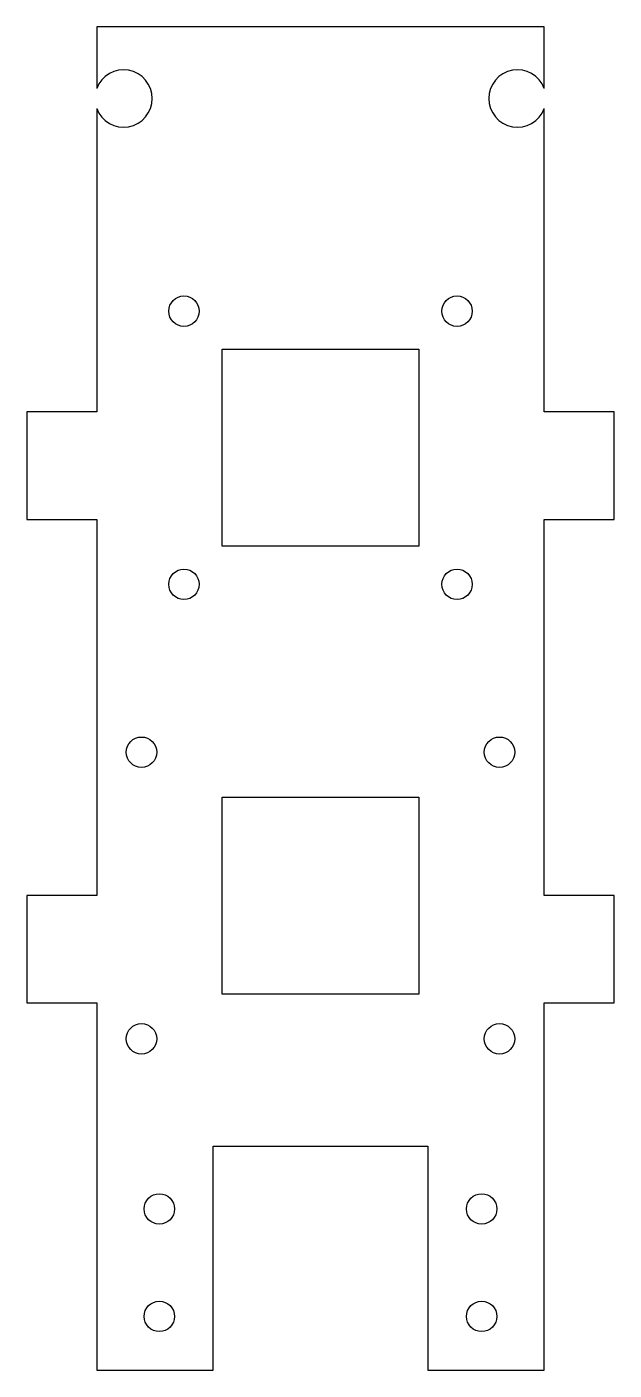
# Model space of a CAD drawing. Header units: millimetres. Extents: x 0 to 66, y 0 to 150.
import ezdxf

# ---------------------------------------------------------------- set-up
doc = ezdxf.new("R2010")
doc.units = ezdxf.units.MM

msp = doc.modelspace()

# ---------------------------------------------------------------- linework, layer by layer
for p, q in [((57.8, 150), (7.8, 150)), ((7.8, 150), (7.8, 143.11)), ((57.8, 143.11), (57.8, 150)), ((7.8, 140.89), (7.8, 107)), ((57.8, 107), (57.8, 140.89)), ((21.8, 92), (21.8, 114)), ((21.8, 114), (43.8, 114)), ((43.8, 114), (43.8, 92)), ((7.8, 107), (0, 107)), ((0, 107), (0, 95)), ((65.6, 107), (57.8, 107)), ((65.6, 95), (65.6, 107)), ((0, 95), (7.8, 95)), ((7.8, 95), (7.8, 53)), ((57.8, 53), (57.8, 95)), ((57.8, 95), (65.6, 95)), ((43.8, 92), (21.8, 92)), ((21.8, 42), (21.8, 64)), ((21.8, 64), (43.8, 64)), ((43.8, 64), (43.8, 42)), ((7.8, 53), (0, 53)), ((0, 53), (0, 41)), ((65.6, 53), (57.8, 53)), ((65.6, 41), (65.6, 53)), ((43.8, 42), (21.8, 42)), ((0, 41), (7.8, 41)), ((7.8, 41), (7.8, 0)), ((57.8, 0), (57.8, 41)), ((57.8, 41), (65.6, 41)), ((20.8, 0), (20.8, 25)), ((20.8, 25), (44.8, 25)), ((44.8, 25), (44.8, 0)), ((7.8, 0), (20.8, 0)), ((44.8, 0), (57.8, 0))]:
    msp.add_line(p, q)
for centre in [(17.55, 118.25), (48.05, 118.25), (17.55, 87.75), (48.05, 87.75), (12.8, 69), (52.8, 69), (12.8, 37), (52.8, 37), (14.8, 18), (50.8, 18), (14.8, 6), (50.8, 6)]:
    msp.add_circle(centre, 1.7)
for centre, start, end in [((10.8, 142), -159.6359, 159.6359), ((54.8, 142), 20.3641, 339.6359)]:
    msp.add_arc(centre, 3.2, start, end)

doc.saveas('drawing.dxf')
